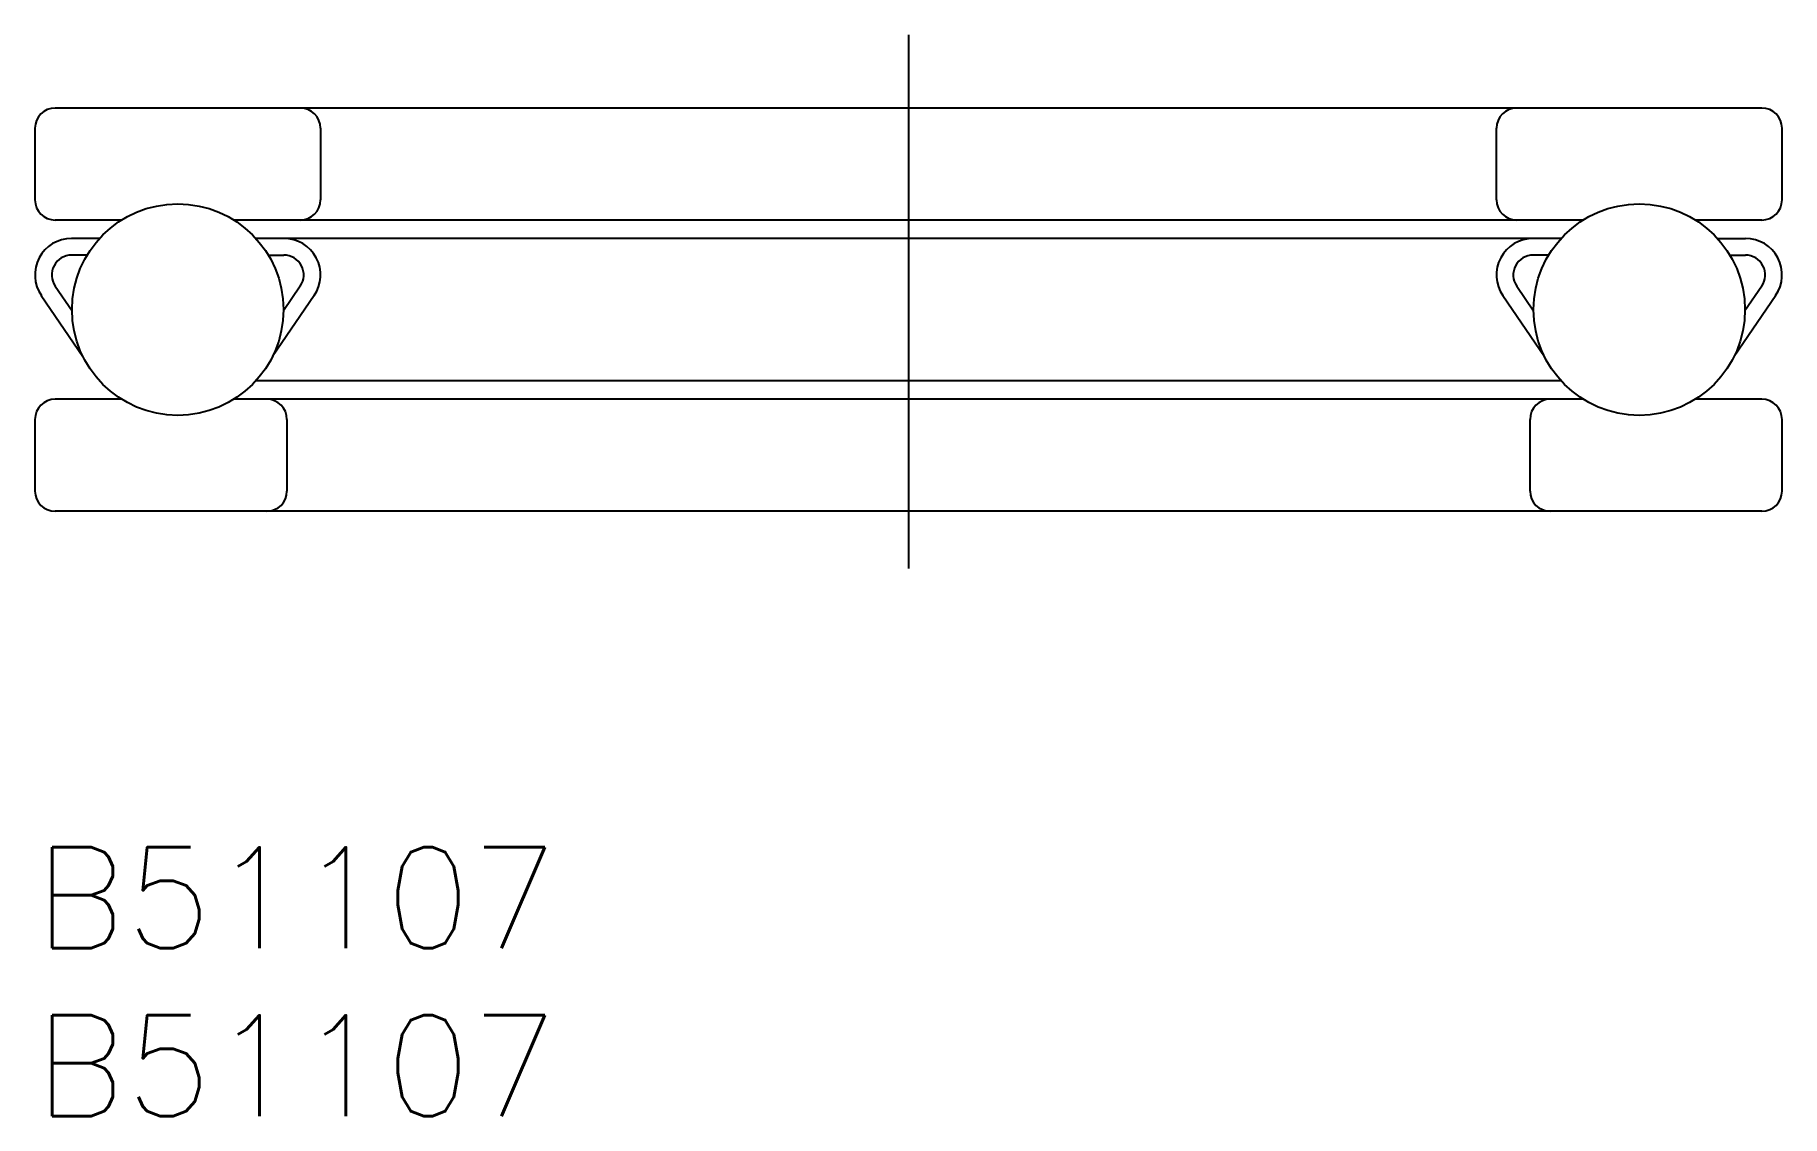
# Model space of a CAD drawing. Extents: x 0 to 52, y -8 to 24.2.
import ezdxf

# ---------------------------------------------------------------- set-up
doc = ezdxf.new("R2010")
doc.units = 0
doc.header["$LTSCALE"] = 0.5
doc.linetypes.add('CENTER', pattern=[50.8, 31.75, -6.35, 6.35, -6.35])
for name, color, linetype in [('MSM_CENTER', 1, 'CENTER'), ('MSM_CONTINUOUS', 7, 'CONTINUOUS'), ('MSM_PART_NUMBER', 7, 'CONTINUOUS')]:
    doc.layers.add(name, color=color, linetype=linetype)
doc.styles.get("Standard").update_dxf_attribs({"font": 'txt.shx', "height": 3, "bigfont": 'bigfont.shx'})

msp = doc.modelspace()

# ---------------------------------------------------------------- linework, layer by layer
at = {"layer": 'MSM_CENTER'}
msp.add_line((26, 24.175), (26, 7.588), dxfattribs=at)
at = {"layer": 'MSM_CONTINUOUS'}
for p, q in [((51.4, 22), (0.6, 22)), ((0, 21.4), (0, 19.267)), ((8.5, 21.4), (8.5, 19.267)), ((43.5, 19.267), (43.5, 21.4)), ((52, 19.267), (52, 21.4)), ((2.58, 18.667), (0.6, 18.667)), ((46.08, 18.667), (5.92, 18.667)), ((51.4, 18.667), (49.42, 18.667)), ((1.926, 18.122), (1.09, 18.122)), ((45.426, 18.122), (6.577, 18.118)), ((50.074, 18.122), (50.91, 18.122)), ((1.553, 17.622), (1.09, 17.622)), ((6.947, 17.622), (7.41, 17.622)), ((45.053, 17.622), (44.59, 17.622)), ((50.447, 17.622), (50.91, 17.622)), ((0.603, 16.699), (1.103, 15.967)), ((7.897, 16.699), (7.397, 15.967)), ((44.103, 16.699), (44.603, 15.967)), ((51.397, 16.699), (50.897, 15.967)), ((0.19, 16.416), (1.43, 14.604)), ((8.31, 16.416), (7.07, 14.604)), ((43.69, 16.416), (44.93, 14.604)), ((51.81, 16.416), (50.57, 14.604)), ((45.426, 13.878), (6.574, 13.878)), ((2.58, 13.333), (0.6, 13.333)), ((46.08, 13.333), (5.92, 13.333)), ((51.4, 13.333), (49.42, 13.333)), ((0, 12.733), (0, 10.6)), ((7.5, 12.733), (7.5, 10.6)), ((44.5, 10.6), (44.5, 12.733)), ((52, 10.6), (52, 12.733)), ((51.4, 10), (0.6, 10))]:
    msp.add_line(p, q, dxfattribs=at)
for centre in [(4.25, 16), (47.75, 16)]:
    msp.add_circle(centre, 3.147, dxfattribs=at)
for centre, radius, start, end in [((0.6, 21.4), 0.6, 90, 180), ((7.9, 21.4), 0.6, 0, 90), ((44.1, 21.4), 0.6, 90, 180), ((51.4, 21.4), 0.6, 0, 90), ((0.6, 19.267), 0.6, 180, 270), ((7.9, 19.267), 0.6, 270, 0), ((44.1, 19.267), 0.6, 180, 270), ((51.4, 19.267), 0.6, 270, 0), ((1.09, 17.032), 1.09, 90, 214.3698), ((7.41, 17.032), 1.09, 325.6302, 90), ((44.59, 17.032), 1.09, 90, 214.3698), ((50.91, 17.032), 1.09, 325.6302, 90), ((1.09, 17.032), 0.59, 90, 214.3698), ((7.41, 17.032), 0.59, 325.6302, 90), ((44.59, 17.032), 0.59, 90, 214.3698), ((50.91, 17.032), 0.59, 325.6302, 90), ((0.6, 12.733), 0.6, 90, 180), ((6.9, 12.733), 0.6, 0, 90), ((45.1, 12.733), 0.6, 90, 180), ((51.4, 12.733), 0.6, 0, 90), ((0.6, 10.6), 0.6, 180, 270), ((6.9, 10.6), 0.6, 270, 0), ((45.1, 10.6), 0.6, 180, 270), ((51.4, 10.6), 0.6, 270, 0)]:
    msp.add_arc(centre, radius, start, end, dxfattribs=at)

# ---------------------------------------------------------------- texts
at = {"layer": 'MSM_PART_NUMBER'}
for p in [(0, -3), (0, -8)]:
    msp.add_text('B51107', height=3, dxfattribs=at).set_placement(p)

doc.saveas('drawing.dxf')
